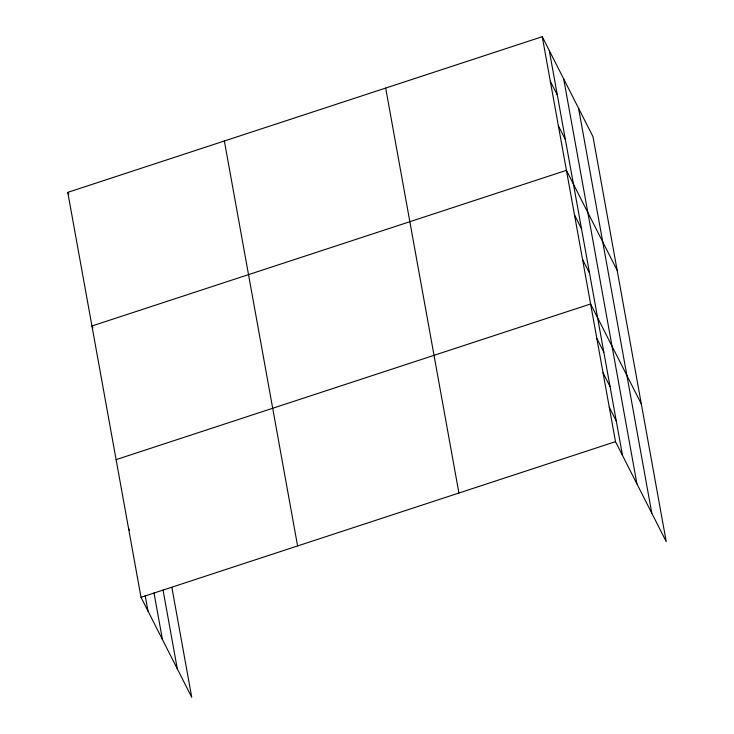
<?xml version="1.0" encoding="UTF-8"?>
<svg xmlns="http://www.w3.org/2000/svg" width="734" height="734" viewBox="0 0 734 734"><rect width="100%" height="100%" fill="white"/><g stroke="black" fill="none" stroke-linecap="round" stroke-linejoin="round"><path stroke-width="1.1" d="M171.857 587.374L191.739 697.3L141.011 597.311L67.776 192.363L542.261 36.7L592.989 136.689L666.224 541.637L615.505 441.657L542.261 36.7M116.11 459.631L590.604 303.968L641.323 403.957M141.011 597.311L615.505 441.657M550.316 81.245L557.326 95.053M558.372 125.789L565.382 139.598M617.156 270.323L566.437 170.334L91.943 325.997L92.943 327.97M574.493 214.878L581.493 228.687M582.548 259.423L589.549 273.231M596.825 338.392L603.834 352.201M603.054 372.808L610.055 386.625M609.275 407.232L616.285 421.041M67.776 192.363L68.776 194.336M128.56 528.471L129.56 530.443M578.566 108.247L651.801 513.204M563.694 78.951L636.938 483.899M549.271 50.508L622.505 455.465M385.68 88.071L458.924 493.019M224.356 140.992L297.591 545.949M163.049 590.026L177.307 668.867M154.012 592.925L162.443 639.562M145.204 595.577L148.02 611.128"/></g></svg>
